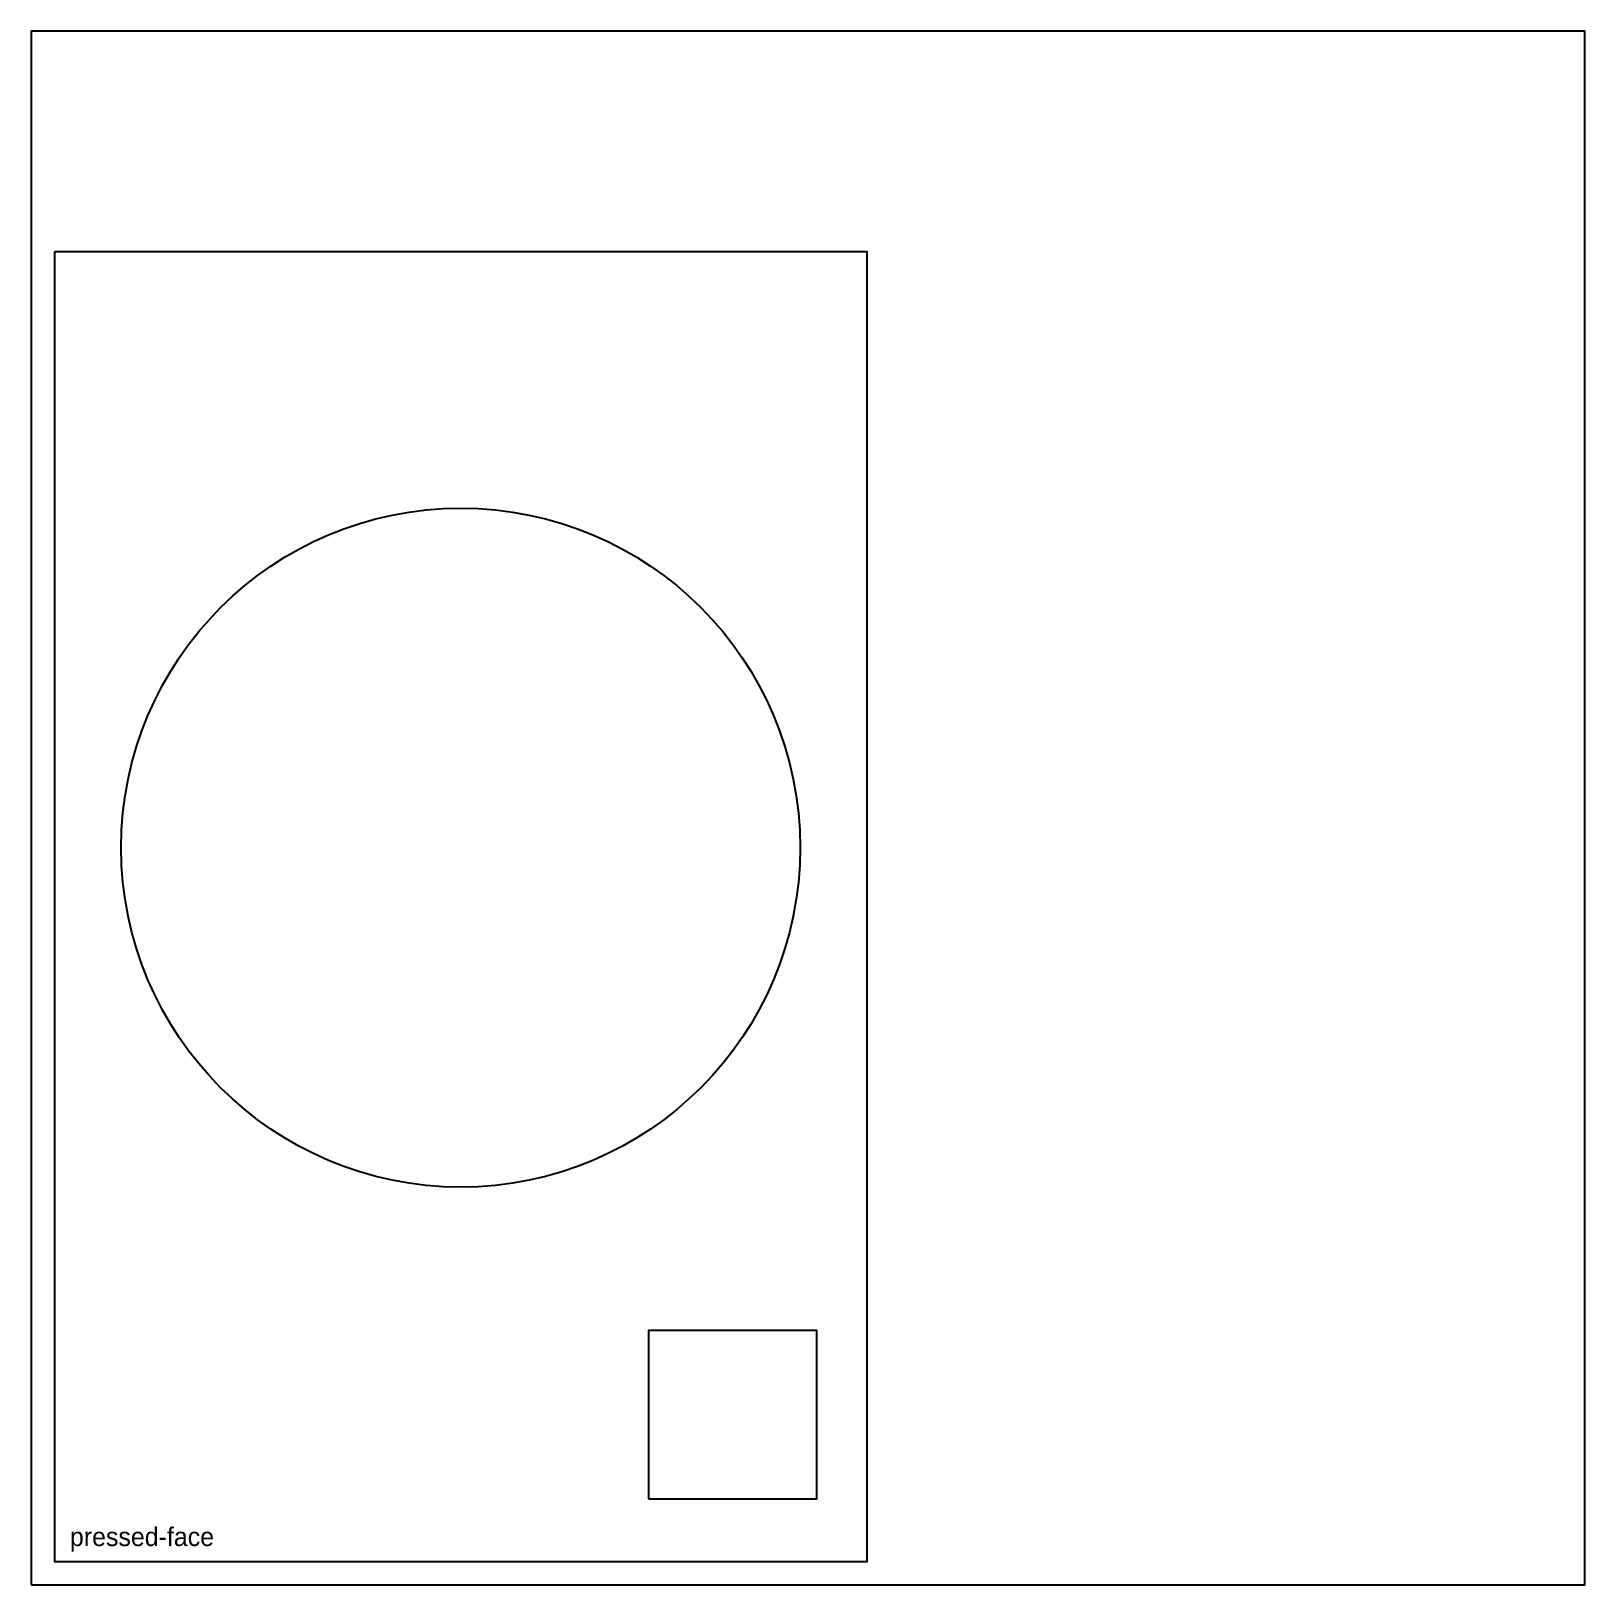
# Model space of a CAD drawing. Header units: millimetres. Extents: x 0 to 1000, y 0 to 1000.
import ezdxf

# ---------------------------------------------------------------- set-up
doc = ezdxf.new("R2010")
doc.units = ezdxf.units.MM
doc.layers.add('CUT_INSIDE', color=5, linetype='Continuous')
doc.layers.add('CUT_OUTSIDE', color=1, linetype='Continuous')

msp = doc.modelspace()

# ---------------------------------------------------------------- linework, layer by layer
at = {"layer": 'CUT_INSIDE'}
msp.add_lwpolyline([(397.3, 55.3), (505.7, 55.3), (505.7, 163.7), (397.3, 163.7), (397.3, 55.3)], close=True, dxfattribs=at)
msp.add_circle((276.5, 474.5), 218.5, dxfattribs=at)
at = {"layer": 'CUT_OUTSIDE'}
msp.add_lwpolyline([(15, 858), (15, 15), (538, 15), (538, 858), (15, 858)], close=True, dxfattribs=at)
at = {"layer": 'SHEET_EDGE'}
msp.add_lwpolyline([(0, 0), (1000, 0), (1000, 1000), (0, 1000)], close=True, dxfattribs=at)

# ---------------------------------------------------------------- texts
at = {"layer": 'NOTES'}
msp.add_text('pressed-face', height=12, dxfattribs=at).set_placement((25, 25))

doc.saveas('drawing.dxf')
